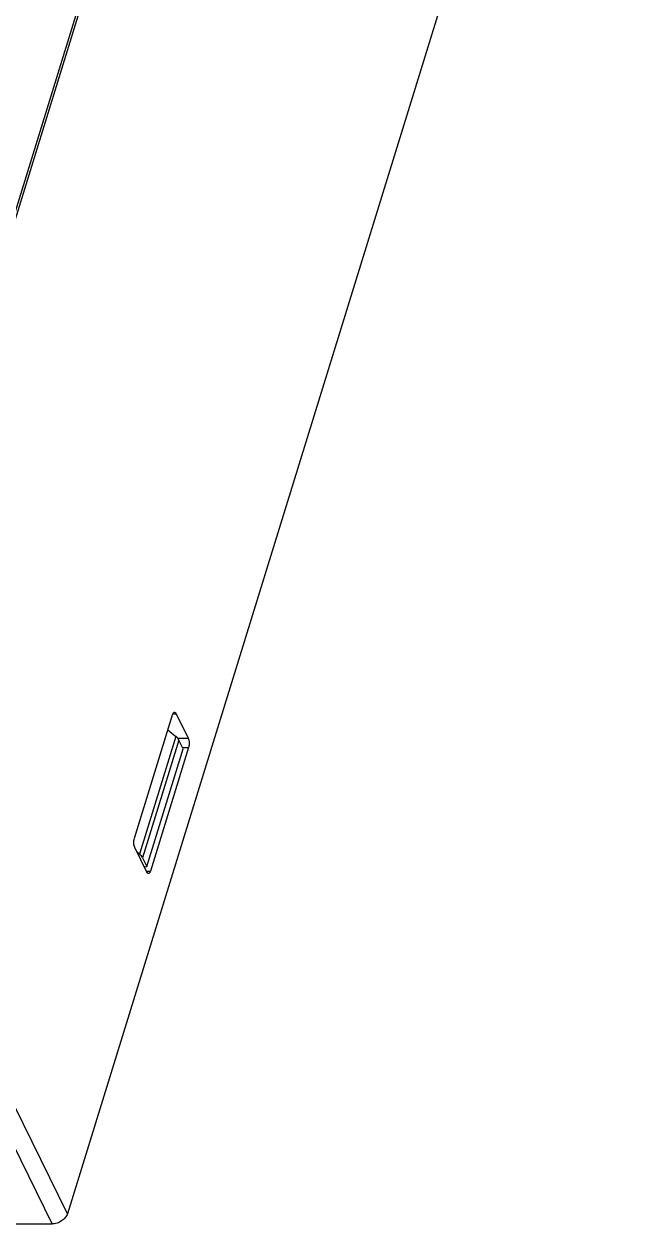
# Model space of a CAD drawing. Header units: millimetres. Extents: x 179 to 1020, y 292 to 886.
# Drawn here: x 845.9 to 876.3, y 493.8 to 554.7 of the extents above; entities that cross this region are included whole.
import ezdxf

# ---------------------------------------------------------------- set-up
doc = ezdxf.new("R2010")
doc.units = ezdxf.units.MM
doc.layers.add('VF-51-P001SOLIDLINE', color=7, linetype='Continuous')
doc.layers.add('VF-51-P002SOLIDLINE', color=7, linetype='Continuous')

msp = doc.modelspace()

# ---------------------------------------------------------------- linework, layer by layer
at = {"layer": 'VF-51-P001SOLIDLINE', "linetype": 'Continuous'}
for p, q in [((853.596, 518.555), (851.75, 512.582)), ((853.189, 518.889), (853.596, 518.555)), ((853.751, 518.368), (851.906, 512.398)), ((852.126, 511.95), (853.971, 517.921)), ((853.971, 517.921), (853.751, 518.368)), ((851.75, 512.582), (851.623, 512.684)), ((851.906, 512.398), (852.126, 511.95)), ((851.985, 511.946), (852.126, 511.95))]:
    msp.add_line(p, q, dxfattribs=at)
for centre, major_axis, ratio, start_param, end_param in [((853.14, 518.378), (0.633, -0.209), 0.565611, 0.505407, 0.969055), ((851.289, 512.388), (0.641, -0.185), 0.5792, 0.483955, 0.947602)]:
    msp.add_ellipse(centre, major_axis=major_axis, ratio=ratio, start_param=start_param, end_param=end_param, dxfattribs=at)
at = {"layer": 'VF-51-P002SOLIDLINE', "linetype": 'Continuous'}
for p, q in [((843.239, 538.029), (857.924, 585.551)), ((843.361, 538.029), (858.047, 585.551)), ((876.332, 585.736), (848.091, 494.348)), ((851.488, 513.384), (853.425, 519.65)), ((853.446, 519.704), (853.607, 519.704)), ((853.607, 519.704), (854.217, 518.461)), ((854.238, 517.993), (852.301, 511.726)), ((853.69, 518.461), (854.217, 518.461)), ((853.935, 517.993), (854.238, 517.993)), ((852.119, 511.672), (851.509, 512.915)), ((852.093, 511.726), (852.301, 511.726)), ((848.091, 494.348), (844.949, 500.75)), ((847.316, 493.826), (844.174, 500.228)), ((843.578, 493.826), (847.316, 493.826))]:
    msp.add_line(p, q, dxfattribs=at)
for points, knots in [([(853.425, 519.65), (853.43, 519.668), (853.442, 519.701), (853.466, 519.742), (853.494, 519.769), (853.516, 519.776), (853.526, 519.776)], [0, 0, 0, 0, 0.3327, 0.607096, 0.823624, 1, 1, 1, 1]), ([(853.526, 519.776), (853.534, 519.776), (853.55, 519.773), (853.571, 519.757), (853.591, 519.734), (853.602, 519.715), (853.607, 519.704)], [0, 0, 0, 0, 0.195442, 0.417919, 0.684044, 1, 1, 1, 1]), ([(854.217, 518.461), (854.232, 518.43), (854.254, 518.355), (854.268, 518.236), (854.265, 518.112), (854.25, 518.03), (854.238, 517.993)], [0, 0, 0, 0, 0.219, 0.480661, 0.752604, 1, 1, 1, 1]), ([(851.509, 512.915), (851.494, 512.946), (851.471, 513.021), (851.458, 513.14), (851.461, 513.264), (851.476, 513.346), (851.488, 513.384)], [0, 0, 0, 0, 0.219, 0.480661, 0.752604, 1, 1, 1, 1]), ([(852.2, 511.6), (852.192, 511.6), (852.176, 511.603), (852.155, 511.619), (852.135, 511.642), (852.124, 511.661), (852.119, 511.672)], [0, 0, 0, 0, 0.195442, 0.417919, 0.684044, 1, 1, 1, 1]), ([(852.301, 511.726), (852.296, 511.708), (852.284, 511.675), (852.26, 511.635), (852.232, 511.607), (852.21, 511.6), (852.2, 511.6)], [0, 0, 0, 0, 0.3327, 0.607096, 0.823624, 1, 1, 1, 1]), ([(848.091, 494.348), (848.069, 494.275), (847.988, 494.133), (847.801, 493.967), (847.57, 493.855), (847.399, 493.826), (847.316, 493.826)], [0, 0, 0, 0, 0.229891, 0.483842, 0.746811, 1, 1, 1, 1])]:
    msp.add_open_spline(points, degree=3, knots=knots, dxfattribs=at)

doc.saveas('drawing.dxf')
